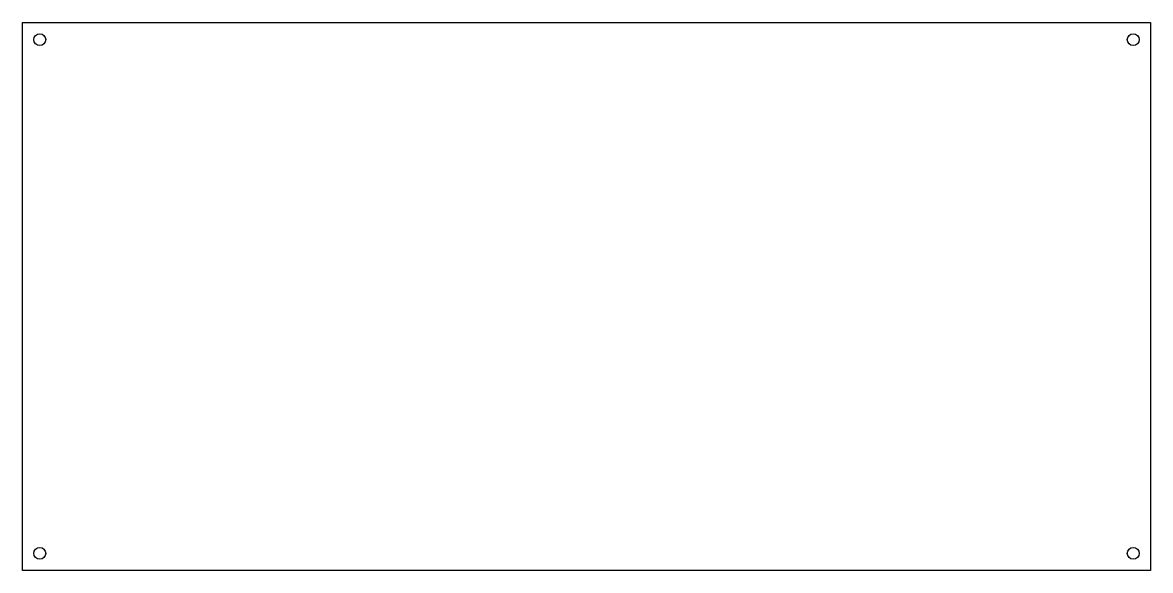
# Model space of a CAD drawing. Header units: millimetres. Extents: x -197 to 198, y -96 to 96.
import ezdxf

# ---------------------------------------------------------------- set-up
doc = ezdxf.new("R2010")
doc.units = ezdxf.units.MM
doc.layers.get('0').update_dxf_attribs({"linetype": 'CONTINUOUS'})

msp = doc.modelspace()

# ---------------------------------------------------------------- linework, layer by layer
msp.add_lwpolyline([(-197.5, 96), (197.5, 96), (197.5, -96), (-197.5, -96)], close=True)
for centre in [(-191.5, 90), (191.5, 90), (-191.5, -90), (191.5, -90)]:
    msp.add_circle(centre, 2.1)

doc.saveas('drawing.dxf')
